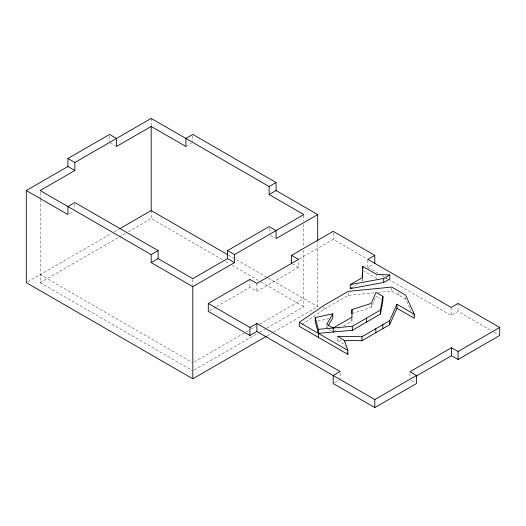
<?xml version="1.0" encoding="UTF-8"?>
<svg xmlns="http://www.w3.org/2000/svg" width="526" height="526" viewBox="0 0 526 526"><rect width="100%" height="100%" fill="white"/><g stroke="black" fill="none" stroke-linecap="round" stroke-linejoin="round"><path stroke-width="0.39" stroke-dasharray="2.63 1.97" d="M343.616 326.015L351.927 321.215L351.933 318.177M362.348 278.53L362.158 281.765L362.158 279.365M351.947 313.621L371.284 307.394L375.998 296.394L381.554 299.603M327.198 327.593L328 326.192M301.957 324.496L323.931 309.406L348.212 295.388L374.808 292.752M69.314 213.76L73.476 211.36M185.875 146.465L191.425 143.263M27.72 281.837L111.446 233.498M114.181 231.92L118.547 229.402M40.173 199.512L40.173 282.659L118.449 237.469M119.165 237.055L125.569 233.36M128.416 231.716L151.186 218.566L222.886 259.969M209.716 310.623L216.061 306.96M216.771 306.553L249.929 287.406L256.872 291.411L298.498 267.379L298.498 259.364M299.32 258.891L333.188 239.337L367.759 259.298M194.239 361.947L245.471 332.366M246.181 331.959L250.455 329.493M251.165 329.085L255.432 326.62M259.699 324.154L303.824 298.683M367.878 260.166L367.878 267.379L373.427 264.17M194.239 369.962L258.989 332.577M259.699 332.162L266.11 328.467M266.82 328.053L303.824 306.691L303.824 249.679M267.32 335.779L272.994 332.504M273.704 332.09L317.697 306.691L317.697 241.467M351.664 287.827L357.259 284.592M333.925 331.61L338.77 328.809M334.575 382.737L338.737 380.337M388.517 279.293L451.137 315.442L458.074 311.438L491.231 330.584M317.625 321.097L328.809 318.657M378.03 292.436L391.732 291.082L405.605 299.09L410.964 310.892M337.455 337.942L337.455 340.348L341.545 340.407M385.979 278.787L387.524 278.839M494.059 332.215L498.286 334.661M367.878 267.379L378.549 273.54M382.106 275.591L384.243 276.827M384.953 277.235L387.8 278.879M362.822 270.443L376.701 278.458L376.701 275.249M110.25 142.862L116.496 146.465M270.522 235.392L274.684 237.791M292.252 263.769L298.498 267.379M228.567 255.235L267.616 277.774M268.326 278.188L317.697 306.691M225.726 261.606L229.277 263.657M232.117 265.295L260.515 281.693M261.225 282.1L303.824 306.691M328.73 329.407L333.228 332.011M411.22 380.522L415.139 382.783M337.455 340.348L344.392 344.352L345.194 346.667M40.173 274.644L192.102 362.361M40.173 282.659L192.812 370.784M412.64 314.581L413.305 316.06M458.074 303.43L458.074 311.438M451.137 307.434L451.137 315.442M409.918 373.361L409.918 378.168M405.605 297.492L405.605 299.09M398.669 292.686L398.669 295.086M391.732 287.88L391.732 291.082M371.284 304.192L371.284 307.394M351.927 318.013L351.927 321.215M348.212 292.982L348.212 295.388M340.125 373.125L340.125 378.733M333.188 232.926L333.188 239.337M326.797 325.896L326.797 328.296M323.931 307L323.931 309.406M303.824 215.377L303.824 221.098M303.824 224.359L303.824 246.411M269.128 228.179L269.128 232.985M256.872 283.402L256.872 291.411M249.929 279.391L249.929 287.406M192.812 136.05L192.812 141.658M192.812 279.47L192.812 285.184M151.186 118.429L151.186 125.767M151.186 210.558L151.186 218.566M109.559 136.05L109.559 141.658M74.863 204.147L74.863 208.953M40.173 192.161L40.173 198.696"/><path stroke-width="0.79" d="M351.94 317.415L351.947 309.61L371.284 303.39L375.998 292.39L382.941 296.394L382.941 300.405L380.456 314.055L352.315 330.302L318.375 333.339L315.225 321.616L315.225 317.612L332.807 313.785L332.807 317.789L328.402 325.495M362.822 266.439L362.158 277.761L350.263 284.625L350.263 288.636L383.678 282.482L389.845 278.925L389.845 274.914L376.701 274.454L362.822 266.439L362.822 268.845M362.394 277.721L362.677 272.869M380.456 314.055L380.456 310.044L382.941 296.394M343.997 340.44L361.98 340.703L389.661 324.72L389.661 320.715L396.966 304.252L414.31 314.265L414.31 318.269L396.966 308.256L396.966 304.252M389.661 324.72L396.966 308.256M332.807 313.785L326.797 324.292L333.228 328L351.927 317.211M389.661 320.715L361.98 336.699L337.455 336.344L344.392 340.348L347.864 350.362L347.864 354.366L299.294 326.33L299.294 322.32L323.931 305.402L348.212 291.378L391.732 287.078L405.605 295.086L414.31 314.265M266.61 336.186L192.812 378.792L26.3 282.659L26.3 190.53L67.926 166.492L67.926 158.484L109.559 134.446L116.496 138.456L116.496 146.465L151.186 126.437L185.875 146.465L185.875 138.456L192.812 134.446L276.071 182.515L276.071 190.53L317.697 214.562L317.697 240.652M67.926 158.484L74.863 162.488L151.186 118.429L269.128 186.52L276.071 182.515M74.863 162.488L74.863 170.496L40.173 190.53L67.788 206.468M26.3 190.53L67.926 214.562L67.926 206.547L74.863 202.543L158.122 250.613L158.122 258.621L192.812 278.649L227.502 258.621L234.438 262.632L234.438 254.617L276.071 230.585L276.071 238.594L317.697 214.562M119.875 228.632L151.186 210.558L227.857 254.821M67.926 206.547L151.186 254.617L158.122 250.613M151.186 254.617L151.186 262.632L158.122 258.621M269.128 186.52L269.128 194.535L276.071 190.53M227.502 258.621L227.502 250.613L269.128 226.581L276.071 230.585M276.209 230.5L303.824 214.562L269.128 194.535M151.186 262.632L192.812 286.663L234.438 262.632M208.303 303.43L249.929 327.461L256.872 323.457L340.125 371.52L333.188 375.531L333.188 383.539L374.814 407.571L416.441 383.539L416.441 375.531L374.814 399.563L256.872 331.465L249.929 335.47L208.303 311.438L208.303 303.43L249.929 279.391L256.872 283.402L298.498 259.364L291.562 255.36L291.562 263.368M291.562 255.36L333.188 231.328L374.814 255.36L374.814 263.368M374.814 255.36L367.878 259.364L451.137 307.434L458.074 303.43L499.7 327.461L499.7 335.47L458.074 359.508L451.545 355.734L416.263 376.103M350.263 288.636L351.664 287.827M350.263 284.625L383.678 278.478L389.845 274.914M315.225 317.612L318.375 329.335L352.315 326.298L380.456 310.044M499.7 327.461L458.074 351.493L451.545 347.725L409.918 371.757L416.441 375.531M227.502 250.613L234.438 254.617M67.926 166.492L74.863 170.496M299.294 322.32L347.864 350.362M347.331 352.828L347.864 354.366M458.074 351.493L458.074 359.508M451.545 347.725L451.545 355.734M383.678 278.478L383.678 282.482M382.79 324.68L382.79 328.684M375.853 328.684L375.853 332.688M374.814 399.563L374.814 407.571M366.576 318.059L366.576 322.063M361.98 336.699L361.98 340.703M352.315 326.298L352.315 330.302M351.947 309.61L351.947 313.621M344.392 340.348L344.392 341.953M333.228 328L333.228 332.011M318.375 329.335L318.375 337.344M256.872 323.457L256.872 331.465M249.929 327.461L249.929 335.47M192.812 286.663L192.812 378.792M151.186 126.437L151.186 210.558"/></g></svg>
